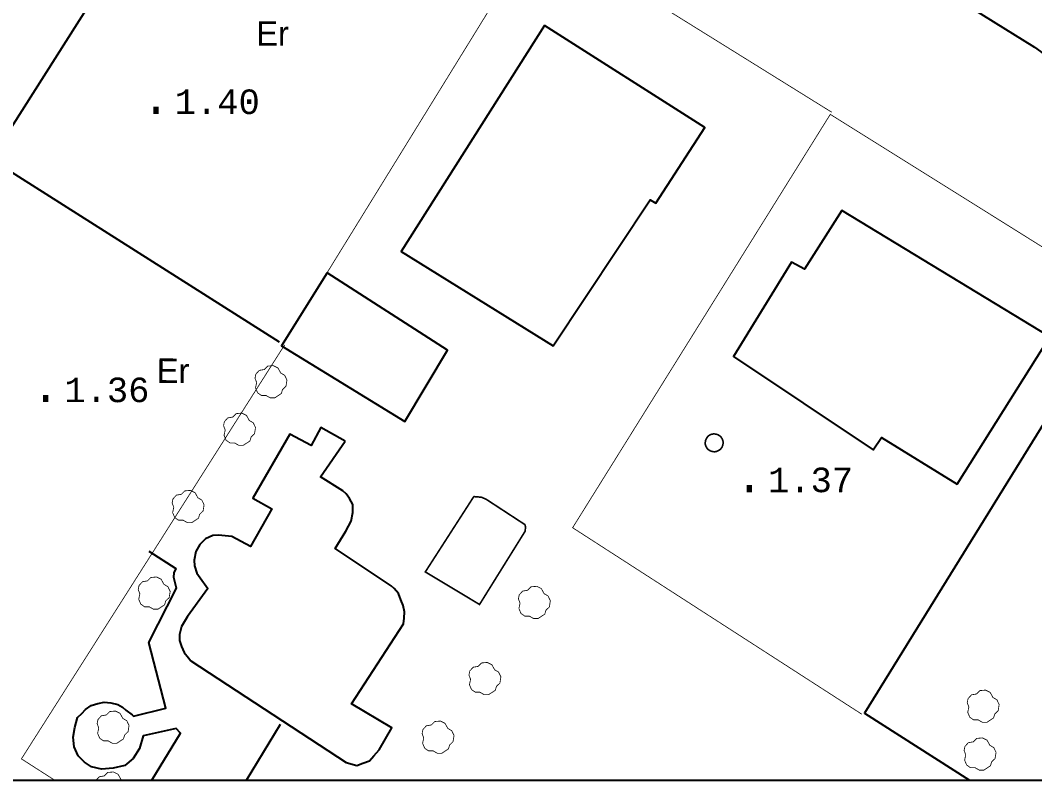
# Model space of a CAD drawing. Extents: x 743000 to 743800, y 4405200 to 4405700.
# Drawn here: x 743117.1 to 743179, y 4405200 to 4405246.4 of the extents above; entities that cross this region are included whole.
import ezdxf

# ---------------------------------------------------------------- set-up
doc = ezdxf.new("R2010")
doc.units = 0
doc.header["$MEASUREMENT"] = 0
for name, color, linetype in [('2', 7, 'CONTINUOUS'), ('24', 7, 'CONTINUOUS'), ('33', 7, 'CONTINUOUS'), ('41', 7, 'CONTINUOUS'), ('42', 7, 'CONTINUOUS'), ('51', 7, 'CONTINUOUS'), ('54', 7, 'CONTINUOUS'), ('6', 7, 'CONTINUOUS')]:
    doc.layers.add(name, color=color, linetype=linetype)
doc.styles.add('MONOTXT', font='monotxt', dxfattribs={"height": 0.2})
doc.styles.get("Standard").update_dxf_attribs({"font": 'txt', "height": 0.2})

msp = doc.modelspace()

# ---------------------------------------------------------------- linework, layer by layer
at = {"layer": '2', "color": 7, "linetype": 'Continuous'}
msp.add_3dface([(743800, 4405200), (743800, 4405700), (743000.0000000001, 4405700), (743000.0000000001, 4405200)], dxfattribs=at)
at = {"layer": '33', "color": 1, "linetype": 'Continuous', "const_width": 0.1, "elevation": 1.64}
msp.add_lwpolyline([(743159.3199999998, 4405221.14), (743159.2, 4405221.09), (743159.0999999999, 4405221.01), (743159.02, 4405220.9), (743158.9599999998, 4405220.78), (743158.94, 4405220.65), (743158.94, 4405220.52), (743158.9799999999, 4405220.4), (743159.05, 4405220.28), (743159.1399999999, 4405220.19), (743159.25, 4405220.12), (743159.38, 4405220.08), (743159.51, 4405220.07), (743159.64, 4405220.09), (743159.76, 4405220.15), (743159.8699999999, 4405220.23), (743159.9500000002, 4405220.33), (743159.9999999999, 4405220.45), (743160.03, 4405220.58), (743160.02, 4405220.71), (743159.9799999999, 4405220.84), (743159.9099999998, 4405220.95), (743159.82, 4405221.04), (743159.7099999998, 4405221.11), (743159.58, 4405221.15), (743159.45, 4405221.16), (743159.3199999998, 4405221.14), (743159.3199999998, 4405221.14)], dxfattribs=at)
at = {"layer": '41', "color": 1, "linetype": 'Continuous', "extrusion": (0.05065529629883694, 0.07341316399831442, 0.9960143313771311), "const_width": 0.05, "elevation": 361050.463365}
msp.add_lwpolyline([(1890169.883606259, -4031791.618206866), (1890190.937746713, -4031790.609162904), (1890189.671307308, -4031765.943643829)], dxfattribs=at)
at = {"layer": '41', "color": 1, "linetype": 'Continuous', "extrusion": (0.01007458699975486, -0.00847784349979371, 0.9999133106756692), "const_width": 0.05, "elevation": -29857.262227}
msp.add_lwpolyline([(743146.747549046, 4405134.654537576), (743128.8255368151, 4405145.865062552), (743113.0970404153, 4405120.614032995), (743130.7487641013, 4405109.223745751)], dxfattribs=at)
at = {"layer": '41', "color": 1, "linetype": 'Continuous', "extrusion": (0.5070201270004118, 0.8619342149007001, 0), "const_width": 0.05, "elevation": 4173799.038718}
msp.add_lwpolyline([(1593006.942632236, 2.31), (1593006.548170578, 5.07)], dxfattribs=at)
at = {"layer": '41', "color": 1, "linetype": 'Continuous', "extrusion": (-0.07582967549765246, -0.07253725669775438, 0.9944788618692129), "const_width": 0.05, "elevation": -375889.01746}
msp.add_lwpolyline([(-2669619.007246599, 3562318.099524291), (-2669611.840488271, 3562288.843901326), (-2669609.483715525, 3562289.415672459)], dxfattribs=at)
at = {"layer": '41', "color": 1, "linetype": 'Continuous', "extrusion": (0.5365100171011521, 0.8438939516018121, 0), "const_width": 0.05, "elevation": 4116242.504569}
msp.add_lwpolyline([(1736314.09918078, 5.55), (1736301.704258433, 2.29)], dxfattribs=at)
at = {"layer": '41', "color": 1, "linetype": 'Continuous', "extrusion": (-0.8434799553844389, 0.53716065089009, 0), "const_width": 0.05, "elevation": 1739475.53638}
msp.add_lwpolyline([(-4114884.018876672, 3.01), (-4114902.169871136, 2.22)], dxfattribs=at)
at = {"layer": '41', "color": 1, "linetype": 'Continuous', "extrusion": (0.8468244480145488, -0.5318724981091378, 0), "const_width": 0.05, "elevation": -1713673.599299}
msp.add_lwpolyline([(4125705.404431177, 2.2), (4125700.610049048, 2.19)], dxfattribs=at)
at = {"layer": '41', "color": 1, "linetype": 'Continuous'}
for points in [[(743148.9599999998, 4405251.8, 2.38), (743131.3100000002, 4405263.16, 2.29), (743115.3299999998, 4405237.95, 2.31), (743132.93, 4405226.78, 2.31)], [(743201.3699999999, 4405218.77, 2.65), (743184.41, 4405229.58, 2.5), (743168.6499999998, 4405204.11, 2.32), (743175.0599999998, 4405200, 2.42)]]:
    msp.add_polyline3d(points, dxfattribs=at)
at = {"layer": '42', "color": 3, "linetype": 'Continuous', "const_width": 0.05}
for points, elevation in [([(743133.0600000002, 4405223.63), (743132.65, 4405223.36), (743132.38, 4405223.36), (743132.12, 4405223.51), (743131.8399999999, 4405223.51), (743131.61, 4405223.67), (743131.4799999999, 4405223.97), (743131.55, 4405224.3), (743131.4500000002, 4405224.560000001), (743131.4999999999, 4405224.810000001), (743131.71, 4405225.04), (743132.0099999999, 4405225.09), (743132.22, 4405225.3), (743132.5700000002, 4405225.33), (743132.8499999999, 4405225.19), (743133.0199999998, 4405224.88), (743133.26, 4405224.74), (743133.4, 4405224.45), (743133.3399999999, 4405224.07), (743133.13, 4405223.87), (743133.0600000002, 4405223.63)], 3.2), ([(743131.14, 4405220.73), (743130.7299999999, 4405220.46), (743130.4599999998, 4405220.46), (743130.2, 4405220.61), (743129.9200000002, 4405220.61), (743129.69, 4405220.77), (743129.5599999998, 4405221.07), (743129.6299999999, 4405221.4), (743129.53, 4405221.66), (743129.5799999998, 4405221.91), (743129.79, 4405222.14), (743130.0899999999, 4405222.19), (743130.3, 4405222.4), (743130.65, 4405222.43), (743130.93, 4405222.29), (743131.1, 4405221.98), (743131.34, 4405221.84), (743131.4799999999, 4405221.55), (743131.4199999998, 4405221.17), (743131.2099999998, 4405220.97), (743131.14, 4405220.73)], 3.2), ([(743128, 4405216.01), (743127.5899999999, 4405215.74), (743127.32, 4405215.74), (743127.06, 4405215.89), (743126.78, 4405215.89), (743126.55, 4405216.05), (743126.4199999998, 4405216.35), (743126.4899999999, 4405216.68), (743126.39, 4405216.94), (743126.4400000002, 4405217.19), (743126.6499999998, 4405217.42), (743126.9500000002, 4405217.47), (743127.16, 4405217.68), (743127.5099999999, 4405217.71), (743127.79, 4405217.57), (743127.96, 4405217.26), (743128.2, 4405217.12), (743128.3399999999, 4405216.83), (743128.2799999998, 4405216.45), (743128.07, 4405216.25), (743128, 4405216.01)], 3.19), ([(743125.9300000002, 4405210.72), (743125.5199999998, 4405210.45), (743125.25, 4405210.45), (743124.99, 4405210.6), (743124.7099999998, 4405210.6), (743124.48, 4405210.76), (743124.3499999999, 4405211.060000001), (743124.42, 4405211.39), (743124.3200000002, 4405211.65), (743124.3699999999, 4405211.9), (743124.5799999998, 4405212.13), (743124.8799999999, 4405212.18), (743125.0899999999, 4405212.39), (743125.44, 4405212.42), (743125.7199999999, 4405212.28), (743125.8899999999, 4405211.97), (743126.13, 4405211.83), (743126.27, 4405211.54), (743126.21, 4405211.16), (743126, 4405210.96), (743125.9300000002, 4405210.72)], 3.33), ([(743149.1399999999, 4405210.15), (743148.73, 4405209.88), (743148.4599999998, 4405209.88), (743148.2, 4405210.03), (743147.92, 4405210.03), (743147.69, 4405210.19), (743147.5600000002, 4405210.49), (743147.63, 4405210.82), (743147.53, 4405211.08), (743147.5799999998, 4405211.33), (743147.7899999998, 4405211.56), (743148.0899999999, 4405211.61), (743148.2999999998, 4405211.82), (743148.65, 4405211.85), (743148.93, 4405211.71), (743149.1, 4405211.4), (743149.3399999999, 4405211.26), (743149.4799999999, 4405210.97), (743149.42, 4405210.59), (743149.2099999998, 4405210.39), (743149.1399999999, 4405210.15)], 4.43), ([(743146.12, 4405205.5), (743145.7099999998, 4405205.23), (743145.4400000002, 4405205.23), (743145.18, 4405205.38), (743144.8999999998, 4405205.38), (743144.67, 4405205.54), (743144.54, 4405205.84), (743144.6099999999, 4405206.17), (743144.51, 4405206.43), (743144.5599999998, 4405206.68), (743144.77, 4405206.91), (743145.0699999998, 4405206.96), (743145.28, 4405207.17), (743145.63, 4405207.2), (743145.9099999998, 4405207.06), (743146.0799999998, 4405206.75), (743146.32, 4405206.61), (743146.4599999998, 4405206.32), (743146.3999999998, 4405205.94), (743146.1900000002, 4405205.74), (743146.12, 4405205.5)], 4.43), ([(743176.5399999998, 4405203.810000001), (743176.13, 4405203.54), (743175.86, 4405203.54), (743175.5999999999, 4405203.69), (743175.32, 4405203.69), (743175.0899999999, 4405203.85), (743174.9599999998, 4405204.15), (743175.03, 4405204.48), (743174.93, 4405204.74), (743174.9799999999, 4405204.99), (743175.19, 4405205.22), (743175.4899999999, 4405205.27), (743175.7000000002, 4405205.48), (743176.05, 4405205.51), (743176.3299999998, 4405205.37), (743176.5, 4405205.06), (743176.74, 4405204.92), (743176.88, 4405204.63), (743176.82, 4405204.25), (743176.6099999999, 4405204.05), (743176.5399999998, 4405203.810000001)], 3), ([(743123.42, 4405202.53), (743123.0099999999, 4405202.26), (743122.74, 4405202.26), (743122.48, 4405202.41), (743122.2000000002, 4405202.41), (743121.97, 4405202.57), (743121.84, 4405202.87), (743121.9099999998, 4405203.2), (743121.8100000002, 4405203.46), (743121.86, 4405203.71), (743122.07, 4405203.94), (743122.37, 4405203.99), (743122.5799999998, 4405204.2), (743122.9299999998, 4405204.23), (743123.21, 4405204.09), (743123.3800000001, 4405203.78), (743123.6199999999, 4405203.64), (743123.76, 4405203.35), (743123.7, 4405202.97), (743123.4899999999, 4405202.77), (743123.42, 4405202.53)], 3.33), ([(743143.2599999999, 4405201.92), (743142.8499999999, 4405201.65), (743142.5799999998, 4405201.65), (743142.32, 4405201.8), (743142.04, 4405201.8), (743141.81, 4405201.96), (743141.68, 4405202.26), (743141.7499999999, 4405202.59), (743141.6499999998, 4405202.85), (743141.7000000002, 4405203.1), (743141.91, 4405203.33), (743142.21, 4405203.38), (743142.42, 4405203.59), (743142.7699999998, 4405203.62), (743143.0500000002, 4405203.48), (743143.2199999999, 4405203.17), (743143.4599999998, 4405203.03), (743143.6, 4405202.74), (743143.5399999998, 4405202.36), (743143.3299999998, 4405202.16), (743143.2599999999, 4405201.92)], 4.42), ([(743176.3499999999, 4405200.89), (743175.9399999998, 4405200.62), (743175.67, 4405200.62), (743175.4099999998, 4405200.77), (743175.13, 4405200.77), (743174.8999999998, 4405200.93), (743174.77, 4405201.23), (743174.84, 4405201.560000001), (743174.7399999999, 4405201.82), (743174.79, 4405202.07), (743174.9999999999, 4405202.3), (743175.3, 4405202.35), (743175.5099999999, 4405202.560000001), (743175.86, 4405202.59), (743176.14, 4405202.45), (743176.31, 4405202.14), (743176.55, 4405202), (743176.69, 4405201.71), (743176.63, 4405201.33), (743176.42, 4405201.13), (743176.3499999999, 4405200.89)], 3.14), ([(743121.7399999999, 4405200), (743121.9500000002, 4405200.22), (743122.2499999999, 4405200.27), (743122.4599999998, 4405200.48), (743122.81, 4405200.51), (743123.0899999999, 4405200.37), (743123.2599999999, 4405200.060000001), (743123.3599999999, 4405200)], 3.32)]:
    msp.add_lwpolyline(points, dxfattribs=dict(at, elevation=elevation))
at = {"layer": '51', "color": 1, "linetype": 'Continuous', "extrusion": (0.01854676880035867, 0.02704350730052298, 0.9994621884193281), "const_width": 0.1, "elevation": 132919.546106}
msp.add_lwpolyline([(1878652.283331612, -4051068.62411124), (1878648.428093064, -4051068.855260298), (1878648.663609025, -4051074.117025837), (1878648.737608531, -4051074.260211043), (1878648.785919951, -4051074.348288597), (1878648.903745094, -4051074.449314578), (1878651.734917288, -4051074.387186868), (1878652.033700812, -4051074.327818426), (1878652.218197623, -4051074.225594762), (1878652.427435169, -4051074.106412722), (1878652.443455316, -4051074.059074128), (1878652.283331612, -4051068.62411124)], dxfattribs=at)
at = {"layer": '51', "color": 1, "linetype": 'Continuous'}
for points in [[(743149.1299999999, 4405246.1, 7.85), (743140.38, 4405232.310000001, 7.85), (743149.66, 4405226.55, 8.06), (743155.57, 4405235.46, 7.98), (743155.9199999998, 4405235.26, 7.98), (743158.9100000001, 4405239.87, 7.99), (743149.1299999999, 4405246.1, 7.85)], [(743174.31, 4405218.1, 8.06), (743179.9799999999, 4405227.08, 8.02), (743167.27, 4405234.8, 7.97), (743164.9999999999, 4405231.22, 7.92), (743164.2, 4405231.66, 7.91), (743160.66, 4405225.89, 7.91), (743169.18, 4405220.18, 7.91), (743169.6900000002, 4405220.94, 7.91), (743174.31, 4405218.1, 8.06)], [(743135.85, 4405231, 4.77), (743133.0600000002, 4405226.54, 5.46), (743140.6, 4405221.91, 5.46), (743143.21, 4405226.28, 4.66), (743135.85, 4405231, 4.77)], [(743136.9599999998, 4405220.71, 5.88), (743135.4599999998, 4405221.55, 5.88), (743134.87, 4405220.45, 7.17), (743133.5799999998, 4405221.15, 7.17), (743131.32, 4405217.24, 7.17), (743132.4799999999, 4405216.58, 9.69), (743131.1800000002, 4405214.28, 11.37), (743130.0299999998, 4405214.9, 11.13), (743129.23, 4405214.97, 11.13), (743128.8799999999, 4405214.96, 11.13), (743128.43, 4405214.76, 11.13), (743128.0899999999, 4405214.41, 11.12), (743127.8399999999, 4405213.97, 11.12), (743127.7299999999, 4405213.45, 11.12), (743127.7499999999, 4405213.11, 11.12), (743127.89, 4405212.65, 11.12), (743128.0999999999, 4405212.36, 11.12), (743128.5600000002, 4405211.71, 7.16), (743127.32, 4405210.01, 7.06), (743126.9699999999, 4405209.39, 6.94), (743126.8399999999, 4405208.9, 6.94), (743126.8399999999, 4405208.54, 6.86), (743126.96, 4405208.17, 6.86), (743127.1299999999, 4405207.81, 6.86), (743127.38, 4405207.49, 6.86), (743127.53, 4405207.29, 6.86), (743137.0199999998, 4405201.09, 6.86), (743137.66, 4405200.91, 6.98), (743138.03, 4405201.04, 6.98), (743138.43, 4405201.18, 6.98), (743138.7099999998, 4405201.49, 6.98), (743139.0199999998, 4405201.87, 6.98), (743139.8099999998, 4405203.21, 6.98), (743137.3299999998, 4405204.68, 10.01), (743140.51, 4405209.560000001, 7.29), (743140.56, 4405209.91, 7.29), (743140.57, 4405210.3, 7.29), (743140.5, 4405210.68, 7.29), (743140.35, 4405211.03, 7.29), (743140.2, 4405211.42, 7.29), (743139.94, 4405211.71, 7.29), (743139.76, 4405211.88, 7.29), (743136.34, 4405214.16, 9.73), (743136.9999999999, 4405215.22, 6.91), (743137.3200000002, 4405215.82, 6.94), (743137.4299999998, 4405216.35, 7.29), (743137.42, 4405216.85, 7.23), (743137.2199999999, 4405217.22, 7.17), (743137.0099999999, 4405217.5, 7.12), (743136.82, 4405217.68, 7.02), (743135.45, 4405218.54, 7), (743136.9599999998, 4405220.71, 5.88)]]:
    msp.add_polyline3d(points, dxfattribs=at)
at = {"layer": '54', "color": 1, "linetype": 'Continuous'}
msp.add_line((743130.93, 4405200, 4.87), (743133.0099999999, 4405203.42, 6.5), dxfattribs=at)
msp.add_polyline3d([(743125.16, 4405200, 1.91), (743126.9099999998, 4405202.89, 1.82), (743126.63, 4405203.16, 1.82), (743124.6199999999, 4405202.71, 1.82), (743124.39, 4405201.94, 1.82), (743124.0199999998, 4405201.34, 1.82), (743123.5, 4405200.91, 1.82), (743122.7900000002, 4405200.74, 1.82), (743122.0799999998, 4405200.68, 1.82), (743121.4699999999, 4405200.82, 1.82), (743121.03, 4405201.11, 1.82), (743120.66, 4405201.5, 1.82), (743120.41, 4405202.04, 1.82), (743120.3399999999, 4405202.64, 1.82), (743120.4400000002, 4405203.22, 1.82), (743120.62, 4405203.83, 1.82), (743120.87, 4405204.08, 1.82), (743121.0999999999, 4405204.33, 1.82), (743121.45, 4405204.58, 1.82), (743121.86, 4405204.7, 1.82), (743122.2499999999, 4405204.77, 1.82), (743122.6499999998, 4405204.74, 1.82), (743123.0799999998, 4405204.63, 1.82), (743123.3599999999, 4405204.46, 1.82), (743123.5600000002, 4405204.28, 1.82), (743123.94, 4405204.01, 1.82), (743124.0399999998, 4405203.92, 1.82), (743124.0399999998, 4405203.91, 1.82), (743126, 4405204.4, 1.82), (743124.9699999999, 4405208.41, 1.9), (743126.6499999998, 4405211.73, 1.9), (743126.4899999999, 4405212.38, 1.9), (743126.5200000001, 4405212.7, 1.9), (743126.63, 4405212.92, 1.9), (743124.98, 4405213.98, 2.51)], dxfattribs=at)
at = {"layer": '6', "color": 7, "linetype": 'Continuous'}
msp.add_polyline3d([(743121.4400000002, 4405278.72, 1.91), (743122.95, 4405277.46, 1.91), (743123.8599999999, 4405277.03, 1.91), (743124.84, 4405276.68, 1.91), (743144.03, 4405267.51, 1.71), (743161.96, 4405255.41, 1.71), (743179.03, 4405244.79, 1.71), (743193.54, 4405234.26, 2.18)], dxfattribs=at)

# ---------------------------------------------------------------- texts
at = {"layer": '24', "color": 7, "linetype": 'Continuous', "style": 'MONOTXT'}
for s, height, p in [('1.40                        ', 1.5, (743126.55, 4405240.7, 1.4)), ('.                           ', 1.99, (743124.5499999998, 4405240.7, 1.4)), ('1.36                        ', 1.5, (743119.81, 4405223.1, 1.36)), ('.                           ', 1.99, (743117.8100000002, 4405223.1, 1.36)), ('1.37                        ', 1.5, (743162.7699999998, 4405217.6, 1.37)), ('.                           ', 1.99, (743160.77, 4405217.6, 1.37))]:
    msp.add_text(s, height=height, dxfattribs=at).set_placement(p)
at = {"layer": '42', "color": 7, "linetype": 'Continuous'}
for p in [(743131.52, 4405244.88, 2.12), (743125.45, 4405224.28, 1.74)]:
    msp.add_text('Er                          ', height=1.49, rotation=359.7900000066, dxfattribs=at).set_placement(p)

doc.saveas('drawing.dxf')
